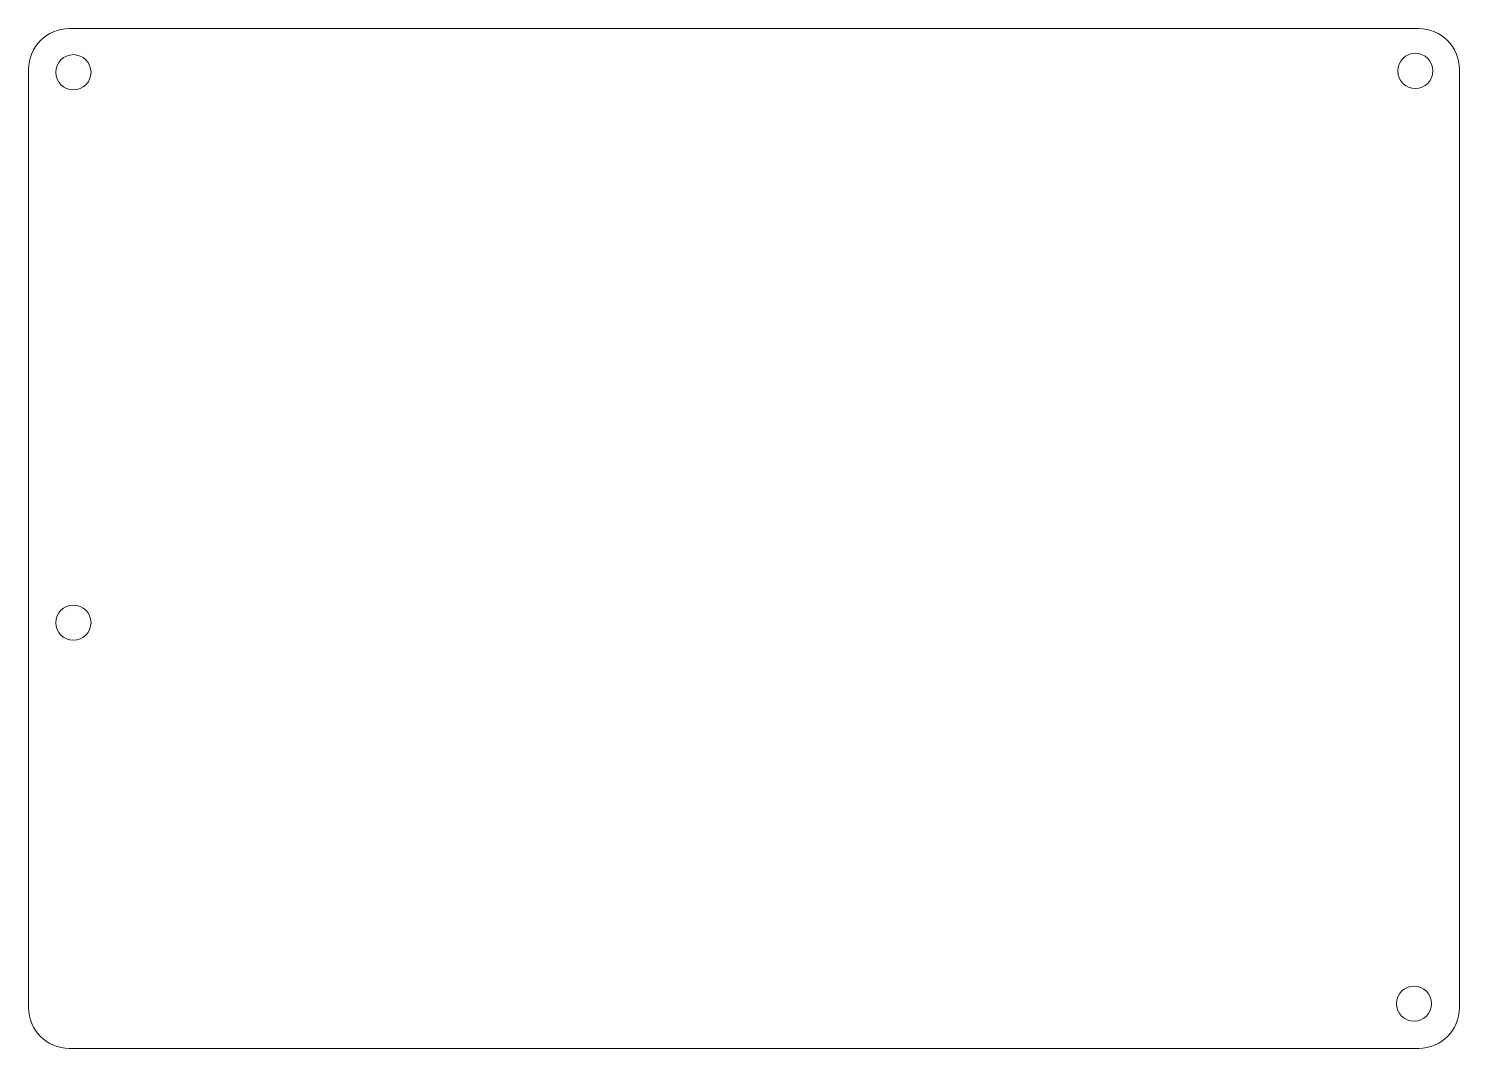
# Model space of a CAD drawing. Header units: inches. Extents: x 47 to 153, y 62 to 137.
import ezdxf

# ---------------------------------------------------------------- set-up
doc = ezdxf.new("R2010")
doc.units = ezdxf.units.IN
doc.header["$MEASUREMENT"] = 0
doc.layers.add('20', color=7, linetype='Continuous')

# ---------------------------------------------------------------- blocks, each defined once
blk = doc.blocks.new('block 2')
at = {"layer": '20', "color": 7, "lineweight": 9}
blk.add_open_spline([(50.29, 137.26), (50.29, 137.26), (149.84, 137.26), (149.84, 137.26), (151.49, 137.26), (152.84, 135.92), (152.84, 134.26), (152.84, 134.26), (152.84, 65.04), (152.84, 65.04), (152.84, 63.38), (151.49, 62.04), (149.84, 62.04), (149.84, 62.04), (50.29, 62.04), (50.29, 62.04), (48.63, 62.04), (47.29, 63.38), (47.29, 65.04), (47.29, 65.04), (47.29, 134.26), (47.29, 134.26), (47.29, 135.92), (48.63, 137.26), (50.29, 137.26)], degree=3, knots=[0, 0, 0, 0, 1, 1, 1, 2, 2, 2, 3, 3, 3, 4, 4, 4, 5, 5, 5, 6, 6, 6, 7, 7, 7, 8, 8, 8, 8], dxfattribs=at)
blk = doc.blocks.new('block 3')
at = {"layer": '20', "color": 7, "lineweight": 9}
blk.add_open_spline([(49.29, 134.04), (49.29, 134.76), (49.87, 135.34), (50.59, 135.34), (51.31, 135.34), (51.89, 134.76), (51.89, 134.04), (51.89, 133.32), (51.31, 132.74), (50.59, 132.74), (49.87, 132.74), (49.29, 133.32), (49.29, 134.04), (49.29, 134.04), (49.29, 134.04), (49.29, 134.04)], degree=3, knots=[0, 0, 0, 0, 1, 1, 1, 2, 2, 2, 3, 3, 3, 4, 4, 4, 5, 5, 5, 5], dxfattribs=at)
blk = doc.blocks.new('block 4')
at = {"layer": '20', "color": 7, "lineweight": 9}
blk.add_open_spline([(148.29, 134.14), (148.29, 134.86), (148.87, 135.44), (149.59, 135.44), (150.31, 135.44), (150.89, 134.86), (150.89, 134.14), (150.89, 133.42), (150.31, 132.84), (149.59, 132.84), (148.87, 132.84), (148.29, 133.42), (148.29, 134.14), (148.29, 134.14), (148.29, 134.14), (148.29, 134.14)], degree=3, knots=[0, 0, 0, 0, 1, 1, 1, 2, 2, 2, 3, 3, 3, 4, 4, 4, 5, 5, 5, 5], dxfattribs=at)
blk = doc.blocks.new('block 5')
at = {"layer": '20', "color": 7, "lineweight": 9}
blk.add_open_spline([(148.19, 65.34), (148.19, 66.06), (148.77, 66.64), (149.49, 66.64), (150.21, 66.64), (150.79, 66.06), (150.79, 65.34), (150.79, 64.62), (150.21, 64.04), (149.49, 64.04), (148.77, 64.04), (148.19, 64.62), (148.19, 65.34), (148.19, 65.34), (148.19, 65.34), (148.19, 65.34)], degree=3, knots=[0, 0, 0, 0, 1, 1, 1, 2, 2, 2, 3, 3, 3, 4, 4, 4, 5, 5, 5, 5], dxfattribs=at)
blk = doc.blocks.new('block 6')
at = {"layer": '20', "color": 7, "lineweight": 9}
blk.add_open_spline([(49.29, 93.44), (49.29, 94.16), (49.87, 94.74), (50.59, 94.74), (51.31, 94.74), (51.89, 94.16), (51.89, 93.44), (51.89, 92.72), (51.31, 92.14), (50.59, 92.14), (49.87, 92.14), (49.29, 92.72), (49.29, 93.44), (49.29, 93.44), (49.29, 93.44), (49.29, 93.44)], degree=3, knots=[0, 0, 0, 0, 1, 1, 1, 2, 2, 2, 3, 3, 3, 4, 4, 4, 5, 5, 5, 5], dxfattribs=at)

msp = doc.modelspace()

# ---------------------------------------------------------------- block references
at = {"layer": '20'}
for name in ['block 2', 'block 3', 'block 4', 'block 6', 'block 5']:
    msp.add_blockref(name, (0, 0), dxfattribs=at)

doc.saveas('drawing.dxf')
